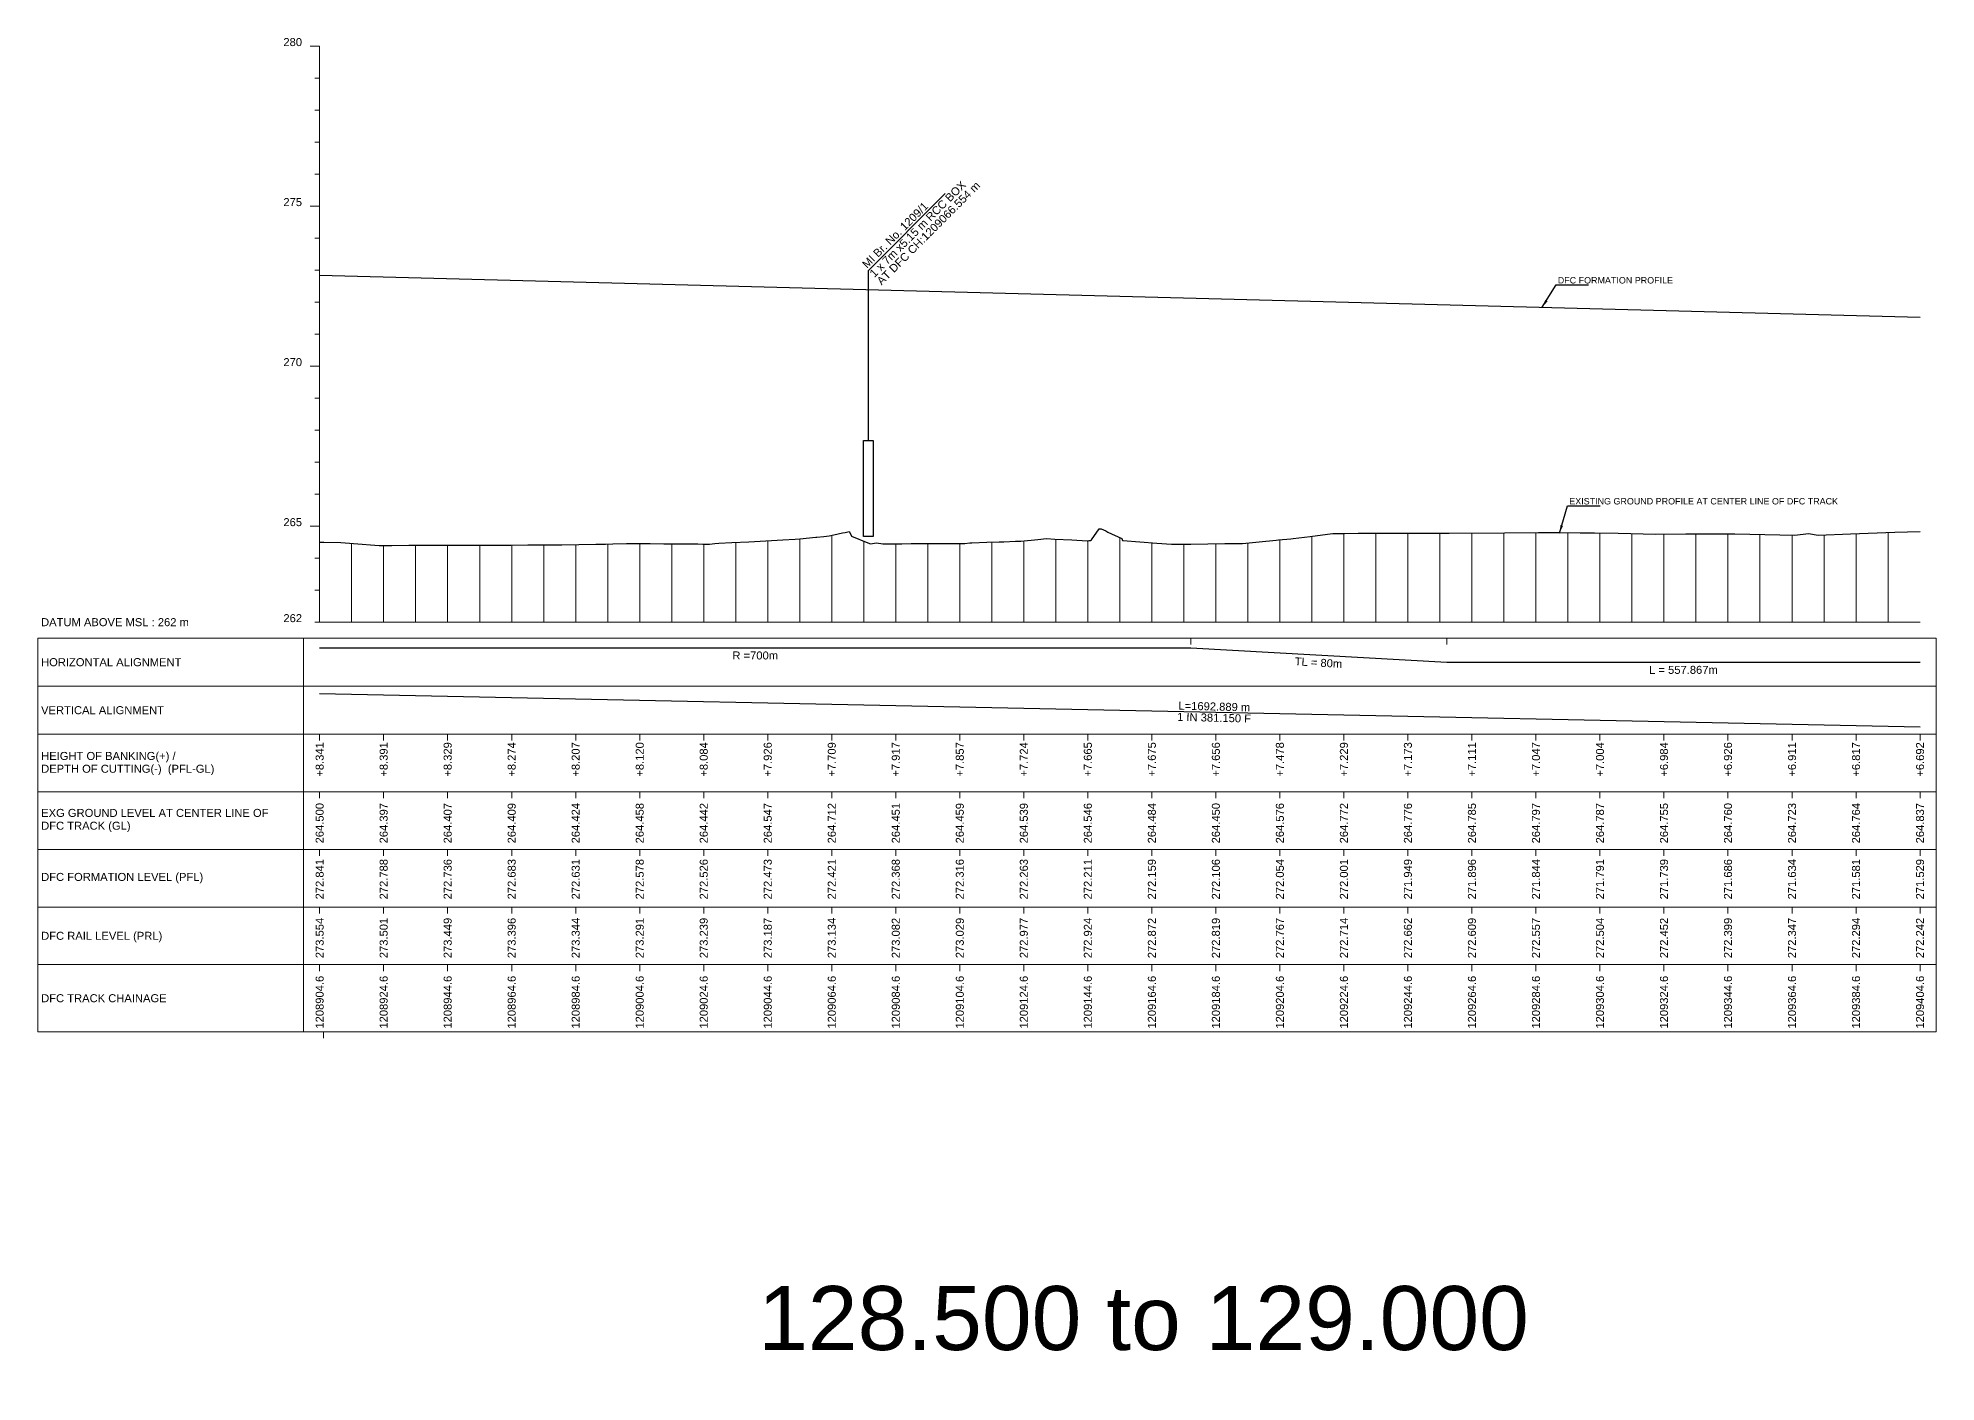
# Model space of a CAD drawing. Header units: metres. Extents: x 33905 to 43505, y -12340 to -11815.
# Drawn here: x 42912 to 43505, y -12237 to -11817 of the extents above; entities that cross this region are included whole.
import ezdxf
from ezdxf.enums import TextEntityAlignment as Align

# ---------------------------------------------------------------- set-up
doc = ezdxf.new("R2010")
doc.units = ezdxf.units.M
doc.header["$MEASUREMENT"] = 0
for name, color, linetype, lineweight in [('LS BRIDGE INDICATION', 10, 'Continuous', 30), ('LS CUT FILL', 10, 'Continuous', 0), ('LS DATUM', 7, 'Continuous', 0), ('LS DATUM X', 7, 'Continuous', 0), ('LS DATUM Y', 7, 'Continuous', 0), ('LS EXG GL', 7, 'Continuous', 0), ('LS EXG. GL', 7, 'Continuous', 0), ('LS FRAME', 7, 'Continuous', 0), ('LS PRO FL', 10, 'Continuous', 0), ('LS PRO. CUT & FILL', 10, 'Continuous', 0), ('LS PRO. DFCC CH', 10, 'Continuous', 0), ('LS PRO. FL', 10, 'Continuous', 0), ('LS PRO. RL', 10, 'Continuous', 0), ('LS PROFILE EXG GL', 7, 'Continuous', 30), ('LS PROFILE PRO FL', 1, 'Continuous', 30), ('LS TICKS', 7, 'Continuous', 0), ('Profile Grid', 7, 'Continuous', 0)]:
    doc.layers.add(name, color=color, linetype=linetype, lineweight=lineweight)
for name, color, linetype in [("LS BRIDGE'S", 7, 'Continuous'), ('LS HORIZONTAL ALIGNMENT', 10, 'Continuous'), ('LS VERTICAL ALIGNMENT', 10, 'Continuous'), ('ref text', 3, 'Continuous')]:
    doc.layers.add(name, color=color, linetype=linetype)
doc.styles.get("Standard").update_dxf_attribs({"font": 'arial.ttf'})
doc.styles.add('Style-Arial', font='arial.ttf')
doc.styles.add('StyleArial', font='arial.ttf')
doc.dimstyles.get("Standard").update_dxf_attribs({"dimtxt": 0.18, "dimasz": 0.18, "dimexe": 0.18, "dimexo": 0.0625, "dimgap": 0.09, "dimtad": 0, "dimtih": 1, "dimtoh": 1, "dimdec": 4, "dimzin": 0, "dimdsep": 46, "dimtxsty": 'Standard', "dimcen": 0.09, "dimadec": 0, "dimazin": 0, "dimtfac": 1, "dimtdec": 4, "dimtofl": 0, "dimtmove": 0, "dimatfit": 3, "dimfxl": 1, "dimtolj": 1, "dimtzin": 0, "dimarcsym": 0})

msp = doc.modelspace()

# ---------------------------------------------------------------- linework, layer by layer
at = {"layer": 'LS BRIDGE INDICATION'}
msp.add_lwpolyline([(43169.93, -11943.19), (43172.93, -11943.19), (43172.93, -11973.19), (43169.93, -11973.19)], close=True, dxfattribs=at)
at = {"layer": "LS BRIDGE'S", "color": 10}
msp.add_lwpolyline([(43171.43, -11943.19), (43171.43, -11890.11), (43195.48, -11866.06)], dxfattribs=at)
at = {"layer": 'LS DATUM X', "color": 7, "linetype": 'Continuous', "lineweight": 0}
msp.add_line((43000, -12000), (43500, -12000), dxfattribs=at)
at = {"layer": 'LS DATUM Y', "color": 7, "linetype": 'Continuous', "lineweight": 0}
for p, q in [((42997, -11820), (43000, -11820)), ((42997, -11820), (43000, -11820)), ((43000, -12000), (43000, -11820)), ((42998.5, -11830), (43000, -11830)), ((42998.5, -11840), (43000, -11840)), ((42998.5, -11850), (43000, -11850)), ((42998.5, -11860), (43000, -11860)), ((42997, -11870), (43000, -11870)), ((42998.5, -11880), (43000, -11880)), ((42998.5, -11890), (43000, -11890)), ((42998.5, -11900), (43000, -11900)), ((42998.5, -11910), (43000, -11910)), ((42997, -11920), (43000, -11920)), ((42998.5, -11930), (43000, -11930)), ((42998.5, -11940), (43000, -11940)), ((42998.5, -11950), (43000, -11950)), ((42998.5, -11960), (43000, -11960)), ((42997, -11970), (43000, -11970)), ((42998.5, -11980), (43000, -11980)), ((42998.5, -11990), (43000, -11990)), ((42998.5, -12000), (43000, -12000))]:
    msp.add_line(p, q, dxfattribs=at)
at = {"layer": 'LS FRAME'}
for points in [[(42995, -12005), (42912, -12005), (42912, -12020), (42995, -12020)], [(42995, -12020), (42912, -12020), (42912, -12035), (42995, -12035)], [(42995, -12035), (42912, -12035), (42912, -12053), (42995, -12053)], [(42995, -12053), (42912, -12053), (42912, -12071), (42995, -12071)], [(42995, -12071), (42912, -12071), (42912, -12089), (42995, -12089)], [(42995, -12089), (42912, -12089), (42912, -12107), (42995, -12107)], [(42995, -12107), (42912, -12107), (42912, -12128), (42995, -12128)]]:
    msp.add_lwpolyline(points, dxfattribs=at)
at = {"layer": 'LS FRAME', "color": 7, "linetype": 'Continuous', "lineweight": 0, "flags": 128}
for points in [[(42995, -12020), (43505, -12020), (43505, -12005), (42995, -12005), (42995, -12020)], [(42995, -12035), (43505, -12035), (43505, -12020), (42995, -12020), (42995, -12035)], [(42995, -12053), (43505, -12053), (43505, -12035), (42995, -12035), (42995, -12053)], [(42995, -12071), (43505, -12071), (43505, -12053), (42995, -12053), (42995, -12071)], [(42995, -12089), (43505, -12089), (43505, -12071), (42995, -12071), (42995, -12089)], [(42995, -12107), (43505, -12107), (43505, -12089), (42995, -12089), (42995, -12107)], [(42995, -12128), (43505, -12128), (43505, -12107), (42995, -12107), (42995, -12128)]]:
    msp.add_lwpolyline(points, close=True, dxfattribs=at)
at = {"layer": 'LS HORIZONTAL ALIGNMENT', "flags": 128}
msp.add_lwpolyline([(43000, -12008), (43272.17, -12008), (43272.17, -12008), (43352.17, -12012.5), (43352.17, -12012.5), (43500, -12012.5)], dxfattribs=at)
at = {"layer": 'LS PROFILE EXG GL', "flags": 128}
msp.add_lwpolyline([(43000, -11975), (43001.34, -11975.04), (43006.65, -11975.16), (43007.99, -11975.19), (43011.96, -11975.5), (43017.27, -11975.9), (43018.62, -11976.01), (43019.03, -11976.03), (43022.58, -11976.02), (43027.89, -11975.99), (43033.2, -11975.96), (43038.51, -11975.94), (43041.48, -11975.92), (43043.82, -11975.94), (43046.83, -11975.98), (43049.13, -11975.97), (43054.44, -11975.94), (43059.75, -11975.91), (43065.07, -11975.88), (43068.09, -11975.86), (43070.38, -11975.87), (43072.67, -11975.88), (43075.69, -11975.83), (43081, -11975.74), (43086.31, -11975.65), (43089.33, -11975.6), (43091.62, -11975.54), (43095.85, -11975.42), (43096.93, -11975.42), (43097.27, -11975.42), (43098.64, -11975.42), (43102.24, -11975.44), (43103.31, -11975.45), (43107.55, -11975.48), (43111.99, -11975.51), (43112.86, -11975.52), (43118.17, -11975.57), (43119.77, -11975.58), (43121.82, -11975.6), (43123.48, -11975.46), (43124.68, -11975.36), (43128.79, -11975.14), (43134.1, -11974.85), (43139.41, -11974.57), (43144.72, -11974.28), (43148.58, -11974.08), (43150.03, -11973.95), (43155.02, -11973.48), (43155.34, -11973.45), (43157.49, -11973.25), (43159.22, -11973.07), (43160.65, -11972.71), (43163.36, -11972.04), (43164.16, -11972.01), (43165.47, -11971.68), (43165.96, -11972.66), (43166.19, -11973.11), (43171.27, -11975.17), (43172.09, -11975.49), (43173.98, -11975.26), (43175.93, -11975.51), (43176.58, -11975.51), (43180.82, -11975.48), (43181.89, -11975.48), (43184.83, -11975.47), (43187.2, -11975.46), (43190.84, -11975.44), (43192.52, -11975.43), (43197.83, -11975.42), (43201.57, -11975.41), (43203.14, -11975.25), (43203.8, -11975.18), (43208.45, -11975.05), (43212.35, -11974.93), (43213.76, -11974.87), (43217.42, -11974.7), (43218.77, -11974.7), (43219.07, -11974.7), (43219.09, -11974.7), (43224.38, -11974.16), (43227.08, -11973.88), (43229.69, -11974.02), (43235, -11974.31), (43239.76, -11974.56), (43240.31, -11974.52), (43240.81, -11974.49), (43241.18, -11974.31), (43243.51, -11970.85), (43244.15, -11970.86), (43245.62, -11971.48), (43245.97, -11971.63), (43246.3, -11971.93), (43250.67, -11973.81), (43250.84, -11974.49), (43250.93, -11974.5), (43256.24, -11974.89), (43261.55, -11975.28), (43266.17, -11975.61), (43266.86, -11975.62), (43267.46, -11975.63), (43268.69, -11975.62), (43272.17, -11975.58), (43277.51, -11975.53), (43282.84, -11975.47), (43284.64, -11975.45), (43288.17, -11975.45), (43288.29, -11975.45), (43293.51, -11974.91), (43298.84, -11974.35), (43299.61, -11974.27), (43303.38, -11973.96), (43304.15, -11973.87), (43304.17, -11973.87), (43309.51, -11973.2), (43314.84, -11972.52), (43316.5, -11972.31), (43320.17, -11972.27), (43324.42, -11972.23), (43324.6, -11972.23), (43325.51, -11972.23), (43326.48, -11972.23), (43330.84, -11972.23), (43336.17, -11972.24), (43341.51, -11972.24), (43346.84, -11972.24), (43347.58, -11972.24), (43352.17, -11972.22), (43352.88, -11972.21), (43370.23, -11972.07), (43380.78, -11972.03), (43382.18, -11972.02), (43387.23, -11972.03), (43393.84, -11972.04), (43398.34, -11972.1), (43405.68, -11972.24), (43417.42, -11972.46), (43426.87, -11972.41), (43442.09, -11972.39), (43460.93, -11972.78), (43465.12, -11972.25), (43468.16, -11972.78), (43478.26, -11972.42), (43492.17, -11971.93), (43500, -11971.63)], dxfattribs=at)
at = {"layer": 'LS PROFILE PRO FL'}
msp.add_line((43000, -11891.59), (43500, -11904.71), dxfattribs=at)
at = {"layer": 'LS TICKS', "color": 7, "linetype": 'Continuous', "lineweight": 0, "flags": 128}
for points in [[(43272.17, -12007), (43272.17, -12005)], [(43352.17, -12007), (43352.17, -12005)], [(43000, -12037), (43000, -12035)], [(43020, -12037), (43020, -12035)], [(43040, -12037), (43040, -12035)], [(43060, -12037), (43060, -12035)], [(43080, -12037), (43080, -12035)], [(43100, -12037), (43100, -12035)], [(43120, -12037), (43120, -12035)], [(43140, -12037), (43140, -12035)], [(43160, -12037), (43160, -12035)], [(43180, -12037), (43180, -12035)], [(43200, -12037), (43200, -12035)], [(43220, -12037), (43220, -12035)], [(43240, -12037), (43240, -12035)], [(43260, -12037), (43260, -12035)], [(43280, -12037), (43280, -12035)], [(43300, -12037), (43300, -12035)], [(43320, -12037), (43320, -12035)], [(43340, -12037), (43340, -12035)], [(43360, -12037), (43360, -12035)], [(43380, -12037), (43380, -12035)], [(43400, -12037), (43400, -12035)], [(43420, -12037), (43420, -12035)], [(43440, -12037), (43440, -12035)], [(43460, -12037), (43460, -12035)], [(43480, -12037), (43480, -12035)], [(43500, -12037), (43500, -12035)], [(43000, -12055), (43000, -12053)], [(43020, -12055), (43020, -12053)], [(43040, -12055), (43040, -12053)], [(43060, -12055), (43060, -12053)], [(43080, -12055), (43080, -12053)], [(43100, -12055), (43100, -12053)], [(43120, -12055), (43120, -12053)], [(43140, -12055), (43140, -12053)], [(43160, -12055), (43160, -12053)], [(43180, -12055), (43180, -12053)], [(43200, -12055), (43200, -12053)], [(43220, -12055), (43220, -12053)], [(43240, -12055), (43240, -12053)], [(43260, -12055), (43260, -12053)], [(43280, -12055), (43280, -12053)], [(43300, -12055), (43300, -12053)], [(43320, -12055), (43320, -12053)], [(43340, -12055), (43340, -12053)], [(43360, -12055), (43360, -12053)], [(43380, -12055), (43380, -12053)], [(43400, -12055), (43400, -12053)], [(43420, -12055), (43420, -12053)], [(43440, -12055), (43440, -12053)], [(43460, -12055), (43460, -12053)], [(43480, -12055), (43480, -12053)], [(43500, -12055), (43500, -12053)], [(43000, -12073), (43000, -12071)], [(43020, -12073), (43020, -12071)], [(43040, -12073), (43040, -12071)], [(43060, -12073), (43060, -12071)], [(43080, -12073), (43080, -12071)], [(43100, -12073), (43100, -12071)], [(43120, -12073), (43120, -12071)], [(43140, -12073), (43140, -12071)], [(43160, -12073), (43160, -12071)], [(43180, -12073), (43180, -12071)], [(43200, -12073), (43200, -12071)], [(43220, -12073), (43220, -12071)], [(43240, -12073), (43240, -12071)], [(43260, -12073), (43260, -12071)], [(43280, -12073), (43280, -12071)], [(43300, -12073), (43300, -12071)], [(43320, -12073), (43320, -12071)], [(43340, -12073), (43340, -12071)], [(43360, -12073), (43360, -12071)], [(43380, -12073), (43380, -12071)], [(43400, -12073), (43400, -12071)], [(43420, -12073), (43420, -12071)], [(43440, -12073), (43440, -12071)], [(43460, -12073), (43460, -12071)], [(43480, -12073), (43480, -12071)], [(43500, -12073), (43500, -12071)], [(43000, -12091), (43000, -12089)], [(43020, -12091), (43020, -12089)], [(43040, -12091), (43040, -12089)], [(43060, -12091), (43060, -12089)], [(43080, -12091), (43080, -12089)], [(43100, -12091), (43100, -12089)], [(43120, -12091), (43120, -12089)], [(43140, -12091), (43140, -12089)], [(43160, -12091), (43160, -12089)], [(43180, -12091), (43180, -12089)], [(43200, -12091), (43200, -12089)], [(43220, -12091), (43220, -12089)], [(43240, -12091), (43240, -12089)], [(43260, -12091), (43260, -12089)], [(43280, -12091), (43280, -12089)], [(43300, -12091), (43300, -12089)], [(43320, -12091), (43320, -12089)], [(43340, -12091), (43340, -12089)], [(43360, -12091), (43360, -12089)], [(43380, -12091), (43380, -12089)], [(43400, -12091), (43400, -12089)], [(43420, -12091), (43420, -12089)], [(43440, -12091), (43440, -12089)], [(43460, -12091), (43460, -12089)], [(43480, -12091), (43480, -12089)], [(43500, -12091), (43500, -12089)], [(43000, -12109), (43000, -12107)], [(43020, -12109), (43020, -12107)], [(43040, -12109), (43040, -12107)], [(43060, -12109), (43060, -12107)], [(43080, -12109), (43080, -12107)], [(43100, -12109), (43100, -12107)], [(43120, -12109), (43120, -12107)], [(43140, -12109), (43140, -12107)], [(43160, -12109), (43160, -12107)], [(43180, -12109), (43180, -12107)], [(43200, -12109), (43200, -12107)], [(43220, -12109), (43220, -12107)], [(43240, -12109), (43240, -12107)], [(43260, -12109), (43260, -12107)], [(43280, -12109), (43280, -12107)], [(43300, -12109), (43300, -12107)], [(43320, -12109), (43320, -12107)], [(43340, -12109), (43340, -12107)], [(43360, -12109), (43360, -12107)], [(43380, -12109), (43380, -12107)], [(43400, -12109), (43400, -12107)], [(43420, -12109), (43420, -12107)], [(43440, -12109), (43440, -12107)], [(43460, -12109), (43460, -12107)], [(43480, -12109), (43480, -12107)], [(43500, -12109), (43500, -12107)], [(43001.25, -12130), (43001.25, -12128)]]:
    msp.add_lwpolyline(points, dxfattribs=at)
at = {"layer": 'LS VERTICAL ALIGNMENT', "flags": 128}
msp.add_lwpolyline([(43000, -12022.25), (43500, -12032.75)], dxfattribs=at)
at = {"layer": 'Profile Grid'}
for p, q in [((43320, -12000), (43320, -11972.28)), ((43330, -12000), (43330, -11972.23)), ((43340, -12000), (43340, -11972.24)), ((43350, -12000), (43350, -11972.23)), ((43360, -12000), (43360, -11972.15)), ((43370, -12000), (43370, -11972.07)), ((43380, -12000), (43380, -11972.03)), ((43390, -12000), (43390, -11972.03)), ((43400, -12000), (43400, -11972.13)), ((43410, -12000), (43410, -11972.32)), ((43420, -12000), (43420, -11972.45)), ((43430, -12000), (43430, -11972.41)), ((43440, -12000), (43440, -11972.4)), ((43450, -12000), (43450, -11972.56)), ((43480, -12000), (43480, -11972.36)), ((43490, -12000), (43490, -11972.01)), ((43010, -12000), (43010, -11975.34)), ((43020, -12000), (43020, -11976.03)), ((43030, -12000), (43030, -11975.98)), ((43040, -12000), (43040, -11975.93)), ((43050, -12000), (43050, -11975.96)), ((43060, -12000), (43060, -11975.91)), ((43070, -12000), (43070, -11975.87)), ((43080, -12000), (43080, -11975.76)), ((43090, -12000), (43090, -11975.58)), ((43100, -12000), (43100, -11975.42)), ((43110, -12000), (43110, -11975.5)), ((43120, -12000), (43120, -11975.58)), ((43130, -12000), (43130, -11975.07)), ((43140, -12000), (43140, -11974.53)), ((43150, -12000), (43150, -11973.95)), ((43160, -12000), (43160, -11972.88)), ((43170, -12000), (43170, -11974.65)), ((43180, -12000), (43180, -11975.49)), ((43190, -12000), (43190, -11975.44)), ((43200, -12000), (43200, -11975.41)), ((43210, -12000), (43210, -11975)), ((43220, -12000), (43220, -11974.61)), ((43230, -12000), (43230, -11974.04)), ((43240, -12000), (43240, -11974.54)), ((43250, -12000), (43250, -11973.52)), ((43260, -12000), (43260, -11975.16)), ((43270, -12000), (43270, -11975.61)), ((43280, -12000), (43280, -11975.5)), ((43290, -12000), (43290, -11975.27)), ((43300, -12000), (43300, -11974.24)), ((43310, -12000), (43310, -11973.13)), ((43460, -12000), (43460, -11972.77)), ((43470, -12000), (43470, -11972.72))]:
    msp.add_line(p, q, dxfattribs=at)

# ---------------------------------------------------------------- texts
at = {"layer": "LS BRIDGE'S", "color": 10}
for s, p in [('1 x 7m x5.15 m RCC BOX', (43173.31, -11892.46)), ('AT DFC CH:1209066.554 m', (43175.57, -11894.84)), ('MI Br. No. 1209/1', (43171.01, -11889.62))]:
    msp.add_text(s, height=2.5, rotation=45, dxfattribs=at).set_placement(p)
at = {"layer": 'LS CUT FILL', "style": 'Style-Arial'}
for s, p in [('+8.341', (43000, -12037.5)), ('+8.391', (43020, -12037.5)), ('+8.329', (43040, -12037.5)), ('+8.274', (43060, -12037.5)), ('+8.207', (43080, -12037.5)), ('+8.120', (43100, -12037.5)), ('+8.084', (43120, -12037.5)), ('+7.926', (43140, -12037.5)), ('+7.709', (43160, -12037.5)), ('+7.917', (43180, -12037.5)), ('+7.857', (43200, -12037.5)), ('+7.724', (43220, -12037.5)), ('+7.665', (43240, -12037.5)), ('+7.675', (43260, -12037.5)), ('+7.656', (43280, -12037.5)), ('+7.478', (43300, -12037.5)), ('+7.229', (43320, -12037.5)), ('+7.173', (43340, -12037.5)), ('+7.111', (43360, -12037.5)), ('+7.047', (43380, -12037.5)), ('+7.004', (43400, -12037.5)), ('+6.984', (43420, -12037.5)), ('+6.926', (43440, -12037.5)), ('+6.911', (43460, -12037.5)), ('+6.817', (43480, -12037.5)), ('+6.692', (43500, -12037.5))]:
    msp.add_text(s, height=2.5, rotation=90, dxfattribs=at).set_placement(p, align=Align.MIDDLE_RIGHT)
at = {"layer": 'LS DATUM', "color": 7, "style": 'StyleArial'}
msp.add_text('DATUM ABOVE MSL : 262 m', height=2.5, rotation=0.00003, dxfattribs=at).set_placement((42912.97, -12000), align=Align.MIDDLE_LEFT)
at = {"layer": 'LS DATUM Y', "color": 7, "lineweight": 0, "style": 'Style-Arial'}
for s, p in [('280', (42994.5, -11820)), ('280', (42994.5, -11820)), ('275', (42994.5, -11870)), ('270', (42994.5, -11920)), ('265', (42994.5, -11970)), ('262', (42994.5, -12000))]:
    msp.add_text(s, height=2.5, dxfattribs=at).set_placement(p, align=Align.RIGHT)
at = {"layer": 'LS EXG GL', "style": 'Style-Arial'}
for s, p in [('264.500', (43000, -12056.5)), ('264.397', (43020, -12056.5)), ('264.407', (43040, -12056.5)), ('264.409', (43060, -12056.5)), ('264.424', (43080, -12056.5)), ('264.458', (43100, -12056.5)), ('264.442', (43120, -12056.5)), ('264.547', (43140, -12056.5)), ('264.712', (43160, -12056.5)), ('264.451', (43180, -12056.5)), ('264.459', (43200, -12056.5)), ('264.539', (43220, -12056.5)), ('264.546', (43240, -12056.5)), ('264.484', (43260, -12056.5)), ('264.450', (43280, -12056.5)), ('264.576', (43300, -12056.5)), ('264.772', (43320, -12056.5)), ('264.776', (43340, -12056.5)), ('264.785', (43360, -12056.5)), ('264.797', (43380, -12056.5)), ('264.787', (43400, -12056.5)), ('264.755', (43420, -12056.5)), ('264.760', (43440, -12056.5)), ('264.723', (43460, -12056.5)), ('264.764', (43480, -12056.5)), ('264.837', (43500, -12056.5))]:
    msp.add_text(s, height=2.5, rotation=90, dxfattribs=at).set_placement(p, align=Align.MIDDLE_RIGHT)
at = {"layer": 'LS EXG. GL', "color": 7, "style": 'StyleArial'}
for s, p in [('EXG GROUND LEVEL AT CENTER LINE OF ', (42913, -12059.6)), ('DFC TRACK (GL)', (42913, -12063.6))]:
    msp.add_text(s, height=2.5, rotation=0.00003, dxfattribs=at).set_placement(p, align=Align.MIDDLE_LEFT)
at = {"layer": 'LS HORIZONTAL ALIGNMENT', "style": 'StyleArial'}
msp.add_text('HORIZONTAL ALIGNMENT', height=2.5, rotation=0.00003, dxfattribs=at).set_placement((42912.97, -12012.5), align=Align.MIDDLE_LEFT)
at = {"layer": 'LS HORIZONTAL ALIGNMENT', "char_height": 2.5, "attachment_point": 5, "line_spacing_factor": 0.6, "style": 'Style-Arial'}
for s, insert in [('R =700m', (43136.09, -12010.42)), ('L = 557.867m', (43426.09, -12014.92))]:
    msp.add_mtext(s, dxfattribs=dict(at, insert=insert))
at = {"layer": 'LS HORIZONTAL ALIGNMENT', "insert": (43312.06, -12012.66), "char_height": 2.5, "attachment_point": 5, "rotation": 356.78051, "line_spacing_factor": 0.6, "style": 'Style-Arial'}
msp.add_mtext('TL = 80m', dxfattribs=at)
at = {"layer": 'LS PRO FL', "style": 'Style-Arial'}
for s, p in [('272.841', (43000, -12074)), ('272.788', (43020, -12074)), ('272.736', (43040, -12074)), ('272.683', (43060, -12074)), ('272.631', (43080, -12074)), ('272.578', (43100, -12074)), ('272.526', (43120, -12074)), ('272.473', (43140, -12074)), ('272.421', (43160, -12074)), ('272.368', (43180, -12074)), ('272.316', (43200, -12074)), ('272.263', (43220, -12074)), ('272.211', (43240, -12074)), ('272.159', (43260, -12074)), ('272.106', (43280, -12074)), ('272.054', (43300, -12074)), ('272.001', (43320, -12074)), ('271.949', (43340, -12074)), ('271.896', (43360, -12074)), ('271.844', (43380, -12074)), ('271.791', (43400, -12074)), ('271.739', (43420, -12074)), ('271.686', (43440, -12074)), ('271.634', (43460, -12074)), ('271.581', (43480, -12074)), ('271.529', (43500, -12074))]:
    msp.add_text(s, height=2.5, rotation=90, dxfattribs=at).set_placement(p, align=Align.MIDDLE_RIGHT)
at = {"layer": 'LS PRO. CUT & FILL', "color": 10, "style": 'StyleArial'}
for s, p in [('HEIGHT OF BANKING(+) /', (42913, -12041.8)), ('DEPTH OF CUTTING(-)  (PFL-GL)', (42913, -12045.8))]:
    msp.add_text(s, height=2.5, rotation=0.00003, dxfattribs=at).set_placement(p, align=Align.MIDDLE_LEFT)
at = {"layer": 'LS PRO. DFCC CH'}
for s, p in [('1208904.6', (43001.25, -12127)), ('1208924.6', (43021.25, -12127)), ('1208944.6', (43041.25, -12127)), ('1208964.6', (43061.25, -12127)), ('1208984.6', (43081.25, -12127)), ('1209004.6', (43101.25, -12127)), ('1209024.6', (43121.25, -12127)), ('1209044.6', (43141.25, -12127)), ('1209064.6', (43161.25, -12127)), ('1209084.6', (43181.25, -12127)), ('1209104.6', (43201.25, -12127)), ('1209124.6', (43221.25, -12127)), ('1209144.6', (43241.25, -12127)), ('1209164.6', (43261.25, -12127)), ('1209184.6', (43281.25, -12127)), ('1209204.6', (43301.25, -12127)), ('1209224.6', (43321.25, -12127)), ('1209244.6', (43341.25, -12127)), ('1209264.6', (43361.25, -12127)), ('1209284.6', (43381.25, -12127)), ('1209304.6', (43401.25, -12127)), ('1209324.6', (43421.25, -12127)), ('1209344.6', (43441.25, -12127)), ('1209364.6', (43461.25, -12127)), ('1209384.6', (43481.25, -12127)), ('1209404.6', (43501.25, -12127))]:
    msp.add_text(s, height=2.5, rotation=90, dxfattribs=at).set_placement(p)
at = {"layer": 'LS PRO. DFCC CH', "color": 10, "style": 'Style-Arial'}
msp.add_text('DFC TRACK CHAINAGE', height=2.5, rotation=0.00003, dxfattribs=at).set_placement((42913, -12117.5), align=Align.MIDDLE_LEFT)
at = {"layer": 'LS PRO. FL', "color": 10, "style": 'StyleArial'}
msp.add_text('DFC FORMATION LEVEL (PFL) ', height=2.5, rotation=0.00003, dxfattribs=at).set_placement((42913, -12079.6), align=Align.MIDDLE_LEFT)
at = {"layer": 'LS PRO. RL', "color": 10, "style": 'StyleArial'}
msp.add_text('DFC RAIL LEVEL (PRL)', height=2.5, rotation=0.00003, dxfattribs=at).set_placement((42913, -12098), align=Align.MIDDLE_LEFT)
at = {"layer": 'LS PRO. RL'}
for s, p in [('273.554', (43001.25, -12105)), ('273.501', (43021.25, -12105)), ('273.449', (43041.25, -12105)), ('273.396', (43061.25, -12105)), ('273.344', (43081.25, -12105)), ('273.291', (43101.25, -12105)), ('273.239', (43121.25, -12105)), ('273.187', (43141.25, -12105)), ('273.134', (43161.25, -12105)), ('273.082', (43181.25, -12105)), ('273.029', (43201.25, -12105)), ('272.977', (43221.25, -12105)), ('272.924', (43241.25, -12105)), ('272.872', (43261.25, -12105)), ('272.819', (43281.25, -12105)), ('272.767', (43301.25, -12105)), ('272.714', (43321.25, -12105)), ('272.662', (43341.25, -12105)), ('272.609', (43361.25, -12105)), ('272.557', (43381.25, -12105)), ('272.504', (43401.25, -12105)), ('272.452', (43421.25, -12105)), ('272.399', (43441.25, -12105)), ('272.347', (43461.25, -12105)), ('272.294', (43481.25, -12105)), ('272.242', (43501.25, -12105))]:
    msp.add_text(s, height=2.5, rotation=90, dxfattribs=at).set_placement(p)
at = {"layer": 'LS PROFILE EXG GL', "color": 7, "lineweight": 0, "style": 'Style-Arial'}
msp.add_text('EXISTING GROUND PROFILE AT CENTER LINE OF DFC TRACK', height=2, dxfattribs=at).set_placement((43390.41, -11963.22))
at = {"layer": 'LS PROFILE PRO FL', "style": 'Style-Arial'}
msp.add_text(' DFC FORMATION PROFILE', height=2, dxfattribs=at).set_placement((43386.05, -11894.18))
at = {"layer": 'LS VERTICAL ALIGNMENT', "style": 'StyleArial'}
msp.add_text('VERTICAL ALIGNMENT', height=2.5, rotation=0.00003, dxfattribs=at).set_placement((42912.97, -12027.5), align=Align.MIDDLE_LEFT)
at = {"layer": 'LS VERTICAL ALIGNMENT', "color": 1, "lineweight": 0, "insert": (43279.48, -12028.12), "char_height": 2.5, "attachment_point": 5, "rotation": 358.56708, "line_spacing_factor": 0.84, "style": 'Style-Arial'}
msp.add_mtext('L=1692.889 m\\P1 IN 381.150 F', dxfattribs=at)
at = {"layer": 'ref text', "color": 3, "insert": (43137, -12227.71), "char_height": 20, "width": 259.0433, "attachment_point": 7, "bg_fill": 3, "box_fill_scale": 1.5, "bg_fill_color": 256, "bg_fill_transparency": 0}
msp.add_mtext('128.500 to 129.000', dxfattribs=at)

# ---------------------------------------------------------------- leaders
at = {"layer": 'LS PROFILE EXG GL', "color": 7, "lineweight": -3}
msp.add_leader([(43387.34, -11972.2), (43389.9, -11963.68), (43400.04, -11963.68)], dimstyle='Standard', override={"dimasz": 2.5, "dimexe": 0.25, "dimexo": 0.25, "dimgap": 0.25, "dimtad": 0, "dimtih": 0, "dimtoh": 0, "dimzin": 11, "dimadec": 4, "dimazin": 3, "dimatfit": 1, "dimfrac": 2, "dimtolj": 0, "dimtzin": 11}, dxfattribs=at)
at = {"layer": 'LS PROFILE PRO FL', "lineweight": -3}
msp.add_leader([(43381.98, -11901.62), (43386.33, -11894.64), (43396.46, -11894.64)], dimstyle='Standard', override={"dimasz": 2.5, "dimexe": 0.25, "dimexo": 0.25, "dimgap": 0.25, "dimtad": 0, "dimtih": 0, "dimtoh": 0, "dimzin": 11, "dimadec": 4, "dimazin": 3, "dimatfit": 1, "dimfrac": 2, "dimtolj": 0, "dimtzin": 11}, dxfattribs=at)

doc.saveas('drawing.dxf')
